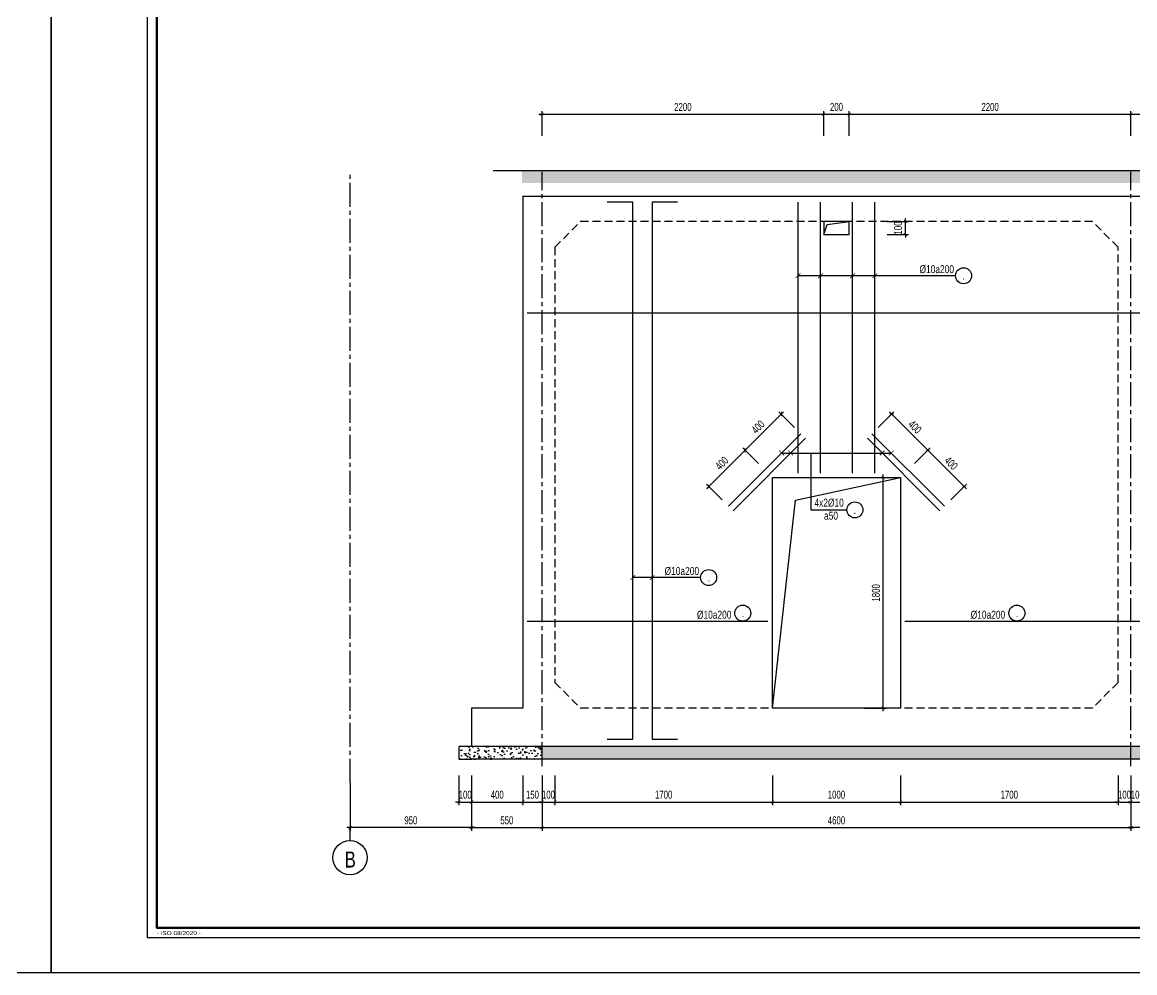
# Model space of a CAD drawing. Header units: millimetres. Extents: x -743195 to -406795, y -426565 to -367165.
# Drawn here: x -575901 to -541139, y -426565 to -396865 of the extents above; entities that cross this region are included whole.
import ezdxf
from ezdxf.enums import TextEntityAlignment as Align

# ---------------------------------------------------------------- set-up
doc = ezdxf.new("R2010")
doc.units = ezdxf.units.MM
doc.header["$LTSCALE"] = 1000
doc.header["$MEASUREMENT"] = 0
doc.linetypes.add('CENTER2', pattern=[1.125, 0.75, -0.125, 0.125, -0.125])
doc.linetypes.add('HIDDEN', pattern=[0.375, 0.25, -0.125])
for name, color, linetype in [('004HIDDEN', 252, 'HIDDEN'), ('8', 8, 'Continuous'), ('CDC -TEXT KHUNG', 7, 'Continuous'), ('CDC-KHUNGTEN', 7, 'Continuous'), ('CDC.01.AXIS', 160, 'CENTER2'), ('CDC.02.DIM', 1, 'Continuous'), ('CDC.03.BORDER', 3, 'Continuous'), ('CDC.05.STEEL', 4, 'Continuous'), ('CDC.06.TEXT', 2, 'Continuous'), ('CDC.10.HATCH', 251, 'Continuous'), ('CDC.14.STEELNUM', 3, 'Continuous'), ('KCS_CHI', 1, 'Continuous')]:
    doc.layers.add(name, color=color, linetype=linetype)
doc.styles.add('ARIAL', font='arial.ttf', dxfattribs={"width": 0.7})
doc.styles.add('KCS_SMTEXT', font='arial.ttf', dxfattribs={"width": 0.7})
doc.styles.add('KT CDC', font='arial.ttf', dxfattribs={"width": 0.85, "height": 200})
doc.dimstyles.new('1.25', dxfattribs={"dimscale": 100, "dimtxt": 2.5, "dimasz": 1, "dimexe": 1, "dimexo": 0, "dimgap": 1, "dimtad": 1, "dimdec": 0, "dimlfac": 0.25, "dimdsep": 46, "dimtxsty": 'ARIAL', "dimblk": 'ARCHTICK', "dimcen": 1, "dimdle": 1, "dimclrd": 1, "dimclre": 1, "dimclrt": 2, "dimadec": 0, "dimazin": 0, "dimtfac": 0.00072, "dimtdec": 0, "dimtix": 1, "dimtmove": 2, "dimatfit": 3, "dimldrblk": 'ARCHTICK', "dimfxl": 1, "dimtolj": 1, "dimarcsym": 0})

# ---------------------------------------------------------------- blocks, each defined once
blk = doc.blocks.new('_ArchTick')
at = {"color": 0, "linetype": 'ByBlock', "const_width": 0.15}
blk.add_lwpolyline([(-0.5, -0.5), (0.5, 0.5)], dxfattribs=at)
blk = doc.blocks.new('*D167')
at = {"layer": 'CDC.02.DIM', "color": 1, "lineweight": -2, "transparency": 16777216}
for p, q in [((-562259, -420402), (-562259, -421331)), ((-561859, -420402), (-561859, -421331)), ((-562259, -421231), (-562359, -421231)), ((-562259, -421231), (-561859, -421231)), ((-561859, -421231), (-561759, -421231))]:
    blk.add_line(p, q, dxfattribs=at)
at = {"layer": 'Defpoints', "color": 0, "transparency": 16777216}
for p in [(-562259, -420402), (-561859, -420402), (-561859, -421231)]:
    blk.add_point(p, dxfattribs=at)
at = {"layer": 'CDC.02.DIM', "color": 1, "lineweight": -2, "transparency": 16777216, "xscale": 100, "yscale": 100, "zscale": 100}
blk.add_blockref('_ArchTick', (-562259, -421231), dxfattribs=at)
at = {"layer": 'CDC.02.DIM', "color": 1, "lineweight": -2, "transparency": 16777216, "xscale": 100, "yscale": 100, "zscale": 100, "rotation": 180}
blk.add_blockref('_ArchTick', (-561859, -421231), dxfattribs=at)
at = {"layer": 'CDC.02.DIM', "color": 2, "transparency": 16777216, "insert": (-562059, -421003), "char_height": 250, "attachment_point": 5, "style": 'ARIAL'}
blk.add_mtext('\\A1;100', dxfattribs=at)
blk = doc.blocks.new('*D168')
at = {"layer": 'CDC.02.DIM', "color": 1, "lineweight": -2, "transparency": 16777216}
for p, q in [((-561859, -420402), (-561859, -421331)), ((-560259, -420402), (-560259, -421331)), ((-561959, -421231), (-560159, -421231))]:
    blk.add_line(p, q, dxfattribs=at)
at = {"layer": 'Defpoints', "color": 0, "transparency": 16777216}
for p in [(-561859, -420402), (-560259, -420402), (-560259, -421231)]:
    blk.add_point(p, dxfattribs=at)
at = {"layer": 'CDC.02.DIM', "color": 1, "lineweight": -2, "transparency": 16777216, "xscale": 100, "yscale": 100, "zscale": 100, "rotation": 180}
blk.add_blockref('_ArchTick', (-561859, -421231), dxfattribs=at)
at = {"layer": 'CDC.02.DIM', "color": 1, "lineweight": -2, "transparency": 16777216, "xscale": 100, "yscale": 100, "zscale": 100}
blk.add_blockref('_ArchTick', (-560259, -421231), dxfattribs=at)
at = {"layer": 'CDC.02.DIM', "color": 2, "transparency": 16777216, "insert": (-561059, -421003), "char_height": 250, "attachment_point": 5, "style": 'ARIAL'}
blk.add_mtext('\\A1;400', dxfattribs=at)
blk = doc.blocks.new('*D169')
at = {"layer": 'CDC.02.DIM', "color": 1, "lineweight": -2, "transparency": 16777216}
for p, q in [((-560259, -420402), (-560259, -421331)), ((-559659, -420402), (-559659, -421331)), ((-560359, -421231), (-559559, -421231))]:
    blk.add_line(p, q, dxfattribs=at)
at = {"layer": 'Defpoints', "color": 0, "transparency": 16777216}
for p in [(-560259, -420402), (-559659, -420402), (-559659, -421231)]:
    blk.add_point(p, dxfattribs=at)
at = {"layer": 'CDC.02.DIM', "color": 1, "lineweight": -2, "transparency": 16777216, "xscale": 100, "yscale": 100, "zscale": 100, "rotation": 180}
blk.add_blockref('_ArchTick', (-560259, -421231), dxfattribs=at)
at = {"layer": 'CDC.02.DIM', "color": 1, "lineweight": -2, "transparency": 16777216, "xscale": 100, "yscale": 100, "zscale": 100}
blk.add_blockref('_ArchTick', (-559659, -421231), dxfattribs=at)
at = {"layer": 'CDC.02.DIM', "color": 2, "transparency": 16777216, "insert": (-559959, -421003), "char_height": 250, "attachment_point": 5, "style": 'ARIAL'}
blk.add_mtext('\\A1;150', dxfattribs=at)
blk = doc.blocks.new('*D170')
at = {"layer": 'CDC.02.DIM', "color": 1, "lineweight": -2, "transparency": 16777216}
for p, q in [((-559659, -420402), (-559659, -422131)), ((-541259, -420402), (-541259, -422131)), ((-559759, -422031), (-541159, -422031))]:
    blk.add_line(p, q, dxfattribs=at)
at = {"layer": 'Defpoints', "color": 0, "transparency": 16777216}
for p in [(-559659, -420402), (-541259, -420402), (-541259, -422031)]:
    blk.add_point(p, dxfattribs=at)
at = {"layer": 'CDC.02.DIM', "color": 1, "lineweight": -2, "transparency": 16777216, "xscale": 100, "yscale": 100, "zscale": 100, "rotation": 180}
blk.add_blockref('_ArchTick', (-559659, -422031), dxfattribs=at)
at = {"layer": 'CDC.02.DIM', "color": 1, "lineweight": -2, "transparency": 16777216, "xscale": 100, "yscale": 100, "zscale": 100}
blk.add_blockref('_ArchTick', (-541259, -422031), dxfattribs=at)
at = {"layer": 'CDC.02.DIM', "color": 2, "transparency": 16777216, "insert": (-550459, -421804), "char_height": 250, "attachment_point": 5, "style": 'ARIAL'}
blk.add_mtext('\\A1;4600', dxfattribs=at)
blk = doc.blocks.new('*D172')
at = {"layer": 'CDC.02.DIM', "color": 1, "lineweight": -2, "transparency": 16777216}
for p, q in [((-561859, -420402), (-561859, -422131)), ((-559659, -420402), (-559659, -422131)), ((-561959, -422031), (-559559, -422031))]:
    blk.add_line(p, q, dxfattribs=at)
at = {"layer": 'Defpoints', "color": 0, "transparency": 16777216}
for p in [(-561859, -420402), (-559659, -420402), (-559659, -422031)]:
    blk.add_point(p, dxfattribs=at)
at = {"layer": 'CDC.02.DIM', "color": 1, "lineweight": -2, "transparency": 16777216, "xscale": 100, "yscale": 100, "zscale": 100, "rotation": 180}
blk.add_blockref('_ArchTick', (-561859, -422031), dxfattribs=at)
at = {"layer": 'CDC.02.DIM', "color": 1, "lineweight": -2, "transparency": 16777216, "xscale": 100, "yscale": 100, "zscale": 100}
blk.add_blockref('_ArchTick', (-559659, -422031), dxfattribs=at)
at = {"layer": 'CDC.02.DIM', "color": 2, "transparency": 16777216, "insert": (-560759, -421804), "char_height": 250, "attachment_point": 5, "style": 'ARIAL'}
blk.add_mtext('\\A1;550', dxfattribs=at)
blk = doc.blocks.new('*D182')
at = {"layer": 'CDC.02.DIM', "color": 1, "lineweight": -2, "transparency": 16777216}
for p, q in [((-559659, -420402), (-559659, -421331)), ((-559259, -420402), (-559259, -421331)), ((-559659, -421231), (-559759, -421231)), ((-559659, -421231), (-559259, -421231)), ((-559259, -421231), (-559159, -421231))]:
    blk.add_line(p, q, dxfattribs=at)
at = {"layer": 'Defpoints', "color": 0, "transparency": 16777216}
for p in [(-559659, -420402), (-559259, -420402), (-559259, -421231)]:
    blk.add_point(p, dxfattribs=at)
at = {"layer": 'CDC.02.DIM', "color": 1, "lineweight": -2, "transparency": 16777216, "xscale": 100, "yscale": 100, "zscale": 100}
blk.add_blockref('_ArchTick', (-559659, -421231), dxfattribs=at)
at = {"layer": 'CDC.02.DIM', "color": 1, "lineweight": -2, "transparency": 16777216, "xscale": 100, "yscale": 100, "zscale": 100, "rotation": 180}
blk.add_blockref('_ArchTick', (-559259, -421231), dxfattribs=at)
at = {"layer": 'CDC.02.DIM', "color": 2, "transparency": 16777216, "insert": (-559459, -421003), "char_height": 250, "attachment_point": 5, "style": 'ARIAL'}
blk.add_mtext('\\A1;100', dxfattribs=at)
blk = doc.blocks.new('*D183')
at = {"layer": 'CDC.02.DIM', "color": 1, "lineweight": -2, "transparency": 16777216}
for p, q in [((-559259, -420402), (-559259, -421331)), ((-552459, -420402), (-552459, -421331)), ((-559359, -421231), (-552359, -421231))]:
    blk.add_line(p, q, dxfattribs=at)
at = {"layer": 'Defpoints', "color": 0, "transparency": 16777216}
for p in [(-559259, -420402), (-552459, -420402), (-552459, -421231)]:
    blk.add_point(p, dxfattribs=at)
at = {"layer": 'CDC.02.DIM', "color": 1, "lineweight": -2, "transparency": 16777216, "xscale": 100, "yscale": 100, "zscale": 100, "rotation": 180}
blk.add_blockref('_ArchTick', (-559259, -421231), dxfattribs=at)
at = {"layer": 'CDC.02.DIM', "color": 1, "lineweight": -2, "transparency": 16777216, "xscale": 100, "yscale": 100, "zscale": 100}
blk.add_blockref('_ArchTick', (-552459, -421231), dxfattribs=at)
at = {"layer": 'CDC.02.DIM', "color": 2, "transparency": 16777216, "insert": (-555859, -421003), "char_height": 250, "attachment_point": 5, "style": 'ARIAL'}
blk.add_mtext('\\A1;1700', dxfattribs=at)
blk = doc.blocks.new('*D184')
at = {"layer": 'CDC.02.DIM', "color": 1, "lineweight": -2, "transparency": 16777216}
for p, q in [((-541659, -420402), (-541659, -421331)), ((-541259, -420402), (-541259, -421331)), ((-541659, -421231), (-541759, -421231)), ((-541659, -421231), (-541259, -421231)), ((-541259, -421231), (-541159, -421231))]:
    blk.add_line(p, q, dxfattribs=at)
at = {"layer": 'Defpoints', "color": 0, "transparency": 16777216}
for p in [(-541659, -420402), (-541259, -420402), (-541259, -421231)]:
    blk.add_point(p, dxfattribs=at)
at = {"layer": 'CDC.02.DIM', "color": 1, "lineweight": -2, "transparency": 16777216, "xscale": 100, "yscale": 100, "zscale": 100}
blk.add_blockref('_ArchTick', (-541659, -421231), dxfattribs=at)
at = {"layer": 'CDC.02.DIM', "color": 1, "lineweight": -2, "transparency": 16777216, "xscale": 100, "yscale": 100, "zscale": 100, "rotation": 180}
blk.add_blockref('_ArchTick', (-541259, -421231), dxfattribs=at)
at = {"layer": 'CDC.02.DIM', "color": 2, "transparency": 16777216, "insert": (-541459, -421003), "char_height": 250, "attachment_point": 5, "style": 'ARIAL'}
blk.add_mtext('\\A1;100', dxfattribs=at)
blk = doc.blocks.new('*D185')
at = {"layer": 'CDC.02.DIM', "color": 1, "lineweight": -2, "transparency": 16777216}
for p, q in [((-541259, -420402), (-541259, -421331)), ((-540859, -420402), (-540859, -421331)), ((-541259, -421231), (-541359, -421231)), ((-541259, -421231), (-540859, -421231)), ((-540859, -421231), (-540759, -421231))]:
    blk.add_line(p, q, dxfattribs=at)
at = {"layer": 'Defpoints', "color": 0, "transparency": 16777216}
for p in [(-541259, -420402), (-540859, -420402), (-540859, -421231)]:
    blk.add_point(p, dxfattribs=at)
at = {"layer": 'CDC.02.DIM', "color": 1, "lineweight": -2, "transparency": 16777216, "xscale": 100, "yscale": 100, "zscale": 100}
blk.add_blockref('_ArchTick', (-541259, -421231), dxfattribs=at)
at = {"layer": 'CDC.02.DIM', "color": 1, "lineweight": -2, "transparency": 16777216, "xscale": 100, "yscale": 100, "zscale": 100, "rotation": 180}
blk.add_blockref('_ArchTick', (-540859, -421231), dxfattribs=at)
at = {"layer": 'CDC.02.DIM', "color": 2, "transparency": 16777216, "insert": (-541059, -421003), "char_height": 250, "attachment_point": 5, "style": 'ARIAL'}
blk.add_mtext('\\A1;100', dxfattribs=at)
blk = doc.blocks.new('*D190')
at = {"layer": 'CDC.02.DIM', "color": 1, "lineweight": -2, "transparency": 16777216}
for p, q in [((-553386, -410310), (-552113, -409037)), ((-551766, -409525), (-552255, -409037)), ((-552898, -410657), (-553386, -410168))]:
    blk.add_line(p, q, dxfattribs=at)
at = {"layer": 'Defpoints', "color": 0, "transparency": 16777216}
for p in [(-552184, -409108), (-551766, -409525), (-552898, -410657)]:
    blk.add_point(p, dxfattribs=at)
at = {"layer": 'CDC.02.DIM', "color": 1, "lineweight": -2, "transparency": 16777216, "xscale": 100, "yscale": 100, "zscale": 100}
for p, rotation in [((-552184, -409108), 45.00000000000148), ((-553315, -410239), 225.0000000000015)]:
    blk.add_blockref('_ArchTick', p, dxfattribs=dict(at, rotation=rotation))
at = {"layer": 'CDC.02.DIM', "color": 2, "transparency": 16777216, "insert": (-552910, -409512), "char_height": 250, "attachment_point": 5, "rotation": 45, "style": 'ARIAL'}
blk.add_mtext('\\A1;400', dxfattribs=at)
blk = doc.blocks.new('*D191')
at = {"layer": 'CDC.02.DIM', "color": 1, "lineweight": -2, "transparency": 16777216}
for p, q in [((-554517, -411441), (-553244, -410168)), ((-552898, -410657), (-553386, -410168)), ((-554029, -411788), (-554517, -411300))]:
    blk.add_line(p, q, dxfattribs=at)
at = {"layer": 'Defpoints', "color": 0, "transparency": 16777216}
for p in [(-553315, -410239), (-552898, -410657), (-554029, -411788)]:
    blk.add_point(p, dxfattribs=at)
at = {"layer": 'CDC.02.DIM', "color": 1, "lineweight": -2, "transparency": 16777216, "xscale": 100, "yscale": 100, "zscale": 100}
for p, rotation in [((-553315, -410239), 44.99999999999853), ((-554447, -411370), 224.9999999999985)]:
    blk.add_blockref('_ArchTick', p, dxfattribs=dict(at, rotation=rotation))
at = {"layer": 'CDC.02.DIM', "color": 2, "transparency": 16777216, "insert": (-554042, -410644), "char_height": 250, "attachment_point": 5, "rotation": 45, "style": 'ARIAL'}
blk.add_mtext('\\A1;400', dxfattribs=at)
blk = doc.blocks.new('*D192')
at = {"layer": 'CDC.02.DIM', "color": 1, "lineweight": -2, "transparency": 16777216}
for p, q in [((-549151, -409525), (-548663, -409037)), ((-547532, -410310), (-548804, -409037)), ((-548020, -410657), (-547532, -410168))]:
    blk.add_line(p, q, dxfattribs=at)
at = {"layer": 'Defpoints', "color": 0, "transparency": 16777216}
for p in [(-548734, -409108), (-549151, -409525), (-548020, -410657)]:
    blk.add_point(p, dxfattribs=at)
at = {"layer": 'CDC.02.DIM', "color": 1, "lineweight": -2, "transparency": 16777216, "xscale": 100, "yscale": 100, "zscale": 100}
for p, rotation in [((-548734, -409108), 134.9999999999985), ((-547602, -410239), 314.9999999999985)]:
    blk.add_blockref('_ArchTick', p, dxfattribs=dict(at, rotation=rotation))
at = {"layer": 'CDC.02.DIM', "color": 2, "transparency": 16777216, "insert": (-548007, -409512), "char_height": 250, "attachment_point": 5, "rotation": 315, "style": 'ARIAL'}
blk.add_mtext('\\A1;400', dxfattribs=at)
blk = doc.blocks.new('*D193')
at = {"layer": 'CDC.02.DIM', "color": 1, "lineweight": -2, "transparency": 16777216}
for p, q in [((-548020, -410657), (-547532, -410168)), ((-546400, -411441), (-547673, -410168)), ((-546889, -411788), (-546400, -411300))]:
    blk.add_line(p, q, dxfattribs=at)
at = {"layer": 'Defpoints', "color": 0, "transparency": 16777216}
for p in [(-547602, -410239), (-548020, -410657), (-546889, -411788)]:
    blk.add_point(p, dxfattribs=at)
at = {"layer": 'CDC.02.DIM', "color": 1, "lineweight": -2, "transparency": 16777216, "xscale": 100, "yscale": 100, "zscale": 100}
for p, rotation in [((-547602, -410239), 135.0000000000015), ((-546471, -411370), 315.0000000000015)]:
    blk.add_blockref('_ArchTick', p, dxfattribs=dict(at, rotation=rotation))
at = {"layer": 'CDC.02.DIM', "color": 2, "transparency": 16777216, "insert": (-546876, -410644), "char_height": 250, "attachment_point": 5, "rotation": 315, "style": 'ARIAL'}
blk.add_mtext('\\A1;400', dxfattribs=at)
blk = doc.blocks.new('*D194')
at = {"layer": 'CDC.02.DIM', "color": 1, "lineweight": -2, "transparency": 16777216}
for p, q in [((-549583, -411095), (-548898, -411095)), ((-548998, -418395), (-548998, -410995)), ((-549583, -418295), (-548898, -418295))]:
    blk.add_line(p, q, dxfattribs=at)
at = {"layer": 'Defpoints', "color": 0, "transparency": 16777216}
for p in [(-549583, -411095), (-548998, -411095), (-549583, -418295)]:
    blk.add_point(p, dxfattribs=at)
at = {"layer": 'CDC.02.DIM', "color": 1, "lineweight": -2, "transparency": 16777216, "xscale": 100, "yscale": 100, "zscale": 100}
for p, rotation in [((-548998, -411095), 90), ((-548998, -418295), 270)]:
    blk.add_blockref('_ArchTick', p, dxfattribs=dict(at, rotation=rotation))
at = {"layer": 'CDC.02.DIM', "color": 2, "transparency": 16777216, "insert": (-549226, -414695), "char_height": 250, "attachment_point": 5, "rotation": 90, "style": 'ARIAL'}
blk.add_mtext('\\A1;1800', dxfattribs=at)
blk = doc.blocks.new('*D195')
at = {"layer": 'CDC.02.DIM', "color": 1, "lineweight": -2, "transparency": 16777216}
for p, q in [((-548877, -403095), (-548207, -403095)), ((-548307, -403095), (-548307, -402995)), ((-548307, -403495), (-548307, -403095)), ((-548877, -403495), (-548207, -403495)), ((-548307, -403495), (-548307, -403595))]:
    blk.add_line(p, q, dxfattribs=at)
at = {"layer": 'Defpoints', "color": 0, "transparency": 16777216}
for p in [(-548877, -403095), (-548307, -403095), (-548877, -403495)]:
    blk.add_point(p, dxfattribs=at)
at = {"layer": 'CDC.02.DIM', "color": 1, "lineweight": -2, "transparency": 16777216, "xscale": 100, "yscale": 100, "zscale": 100}
for p, rotation in [((-548307, -403095), 270), ((-548307, -403495), 90)]:
    blk.add_blockref('_ArchTick', p, dxfattribs=dict(at, rotation=rotation))
at = {"layer": 'CDC.02.DIM', "color": 2, "transparency": 16777216, "insert": (-548535, -403295), "char_height": 250, "attachment_point": 5, "rotation": 90, "style": 'ARIAL'}
blk.add_mtext('\\A1;100', dxfattribs=at)
blk = doc.blocks.new('*D205')
at = {"layer": 'CDC.02.DIM', "color": 1, "lineweight": -2, "transparency": 16777216}
for p, q in [((-559759, -399741), (-550759, -399741)), ((-559659, -400410), (-559659, -399641)), ((-550859, -400410), (-550859, -399641))]:
    blk.add_line(p, q, dxfattribs=at)
at = {"layer": 'Defpoints', "color": 0, "transparency": 16777216}
for p in [(-550859, -399741), (-559659, -400410), (-550859, -400410)]:
    blk.add_point(p, dxfattribs=at)
at = {"layer": 'CDC.02.DIM', "color": 1, "lineweight": -2, "transparency": 16777216, "xscale": 100, "yscale": 100, "zscale": 100, "rotation": 180}
blk.add_blockref('_ArchTick', (-559659, -399741), dxfattribs=at)
at = {"layer": 'CDC.02.DIM', "color": 1, "lineweight": -2, "transparency": 16777216, "xscale": 100, "yscale": 100, "zscale": 100}
blk.add_blockref('_ArchTick', (-550859, -399741), dxfattribs=at)
at = {"layer": 'CDC.02.DIM', "color": 2, "transparency": 16777216, "insert": (-555259, -399513), "char_height": 250, "attachment_point": 5, "style": 'ARIAL'}
blk.add_mtext('\\A1;2200', dxfattribs=at)
blk = doc.blocks.new('*D206')
at = {"layer": 'CDC.02.DIM', "color": 1, "lineweight": -2, "transparency": 16777216}
for p, q in [((-550959, -399741), (-549959, -399741)), ((-550859, -400410), (-550859, -399641)), ((-550059, -400410), (-550059, -399641))]:
    blk.add_line(p, q, dxfattribs=at)
at = {"layer": 'Defpoints', "color": 0, "transparency": 16777216}
for p in [(-550059, -399741), (-550859, -400410), (-550059, -400410)]:
    blk.add_point(p, dxfattribs=at)
at = {"layer": 'CDC.02.DIM', "color": 1, "lineweight": -2, "transparency": 16777216, "xscale": 100, "yscale": 100, "zscale": 100, "rotation": 180}
blk.add_blockref('_ArchTick', (-550859, -399741), dxfattribs=at)
at = {"layer": 'CDC.02.DIM', "color": 1, "lineweight": -2, "transparency": 16777216, "xscale": 100, "yscale": 100, "zscale": 100}
blk.add_blockref('_ArchTick', (-550059, -399741), dxfattribs=at)
at = {"layer": 'CDC.02.DIM', "color": 2, "transparency": 16777216, "insert": (-550459, -399513), "char_height": 250, "attachment_point": 5, "style": 'ARIAL'}
blk.add_mtext('\\A1;200', dxfattribs=at)
blk = doc.blocks.new('*D207')
at = {"layer": 'CDC.02.DIM', "color": 1, "lineweight": -2, "transparency": 16777216}
for p, q in [((-550159, -399741), (-541159, -399741)), ((-550059, -400410), (-550059, -399641)), ((-541259, -400410), (-541259, -399641))]:
    blk.add_line(p, q, dxfattribs=at)
at = {"layer": 'Defpoints', "color": 0, "transparency": 16777216}
for p in [(-541259, -399741), (-550059, -400410), (-541259, -400410)]:
    blk.add_point(p, dxfattribs=at)
at = {"layer": 'CDC.02.DIM', "color": 1, "lineweight": -2, "transparency": 16777216, "xscale": 100, "yscale": 100, "zscale": 100, "rotation": 180}
blk.add_blockref('_ArchTick', (-550059, -399741), dxfattribs=at)
at = {"layer": 'CDC.02.DIM', "color": 1, "lineweight": -2, "transparency": 16777216, "xscale": 100, "yscale": 100, "zscale": 100}
blk.add_blockref('_ArchTick', (-541259, -399741), dxfattribs=at)
at = {"layer": 'CDC.02.DIM', "color": 2, "transparency": 16777216, "insert": (-545659, -399513), "char_height": 250, "attachment_point": 5, "style": 'ARIAL'}
blk.add_mtext('\\A1;2200', dxfattribs=at)
blk = doc.blocks.new('*D208')
at = {"layer": 'CDC.02.DIM', "color": 1, "lineweight": -2, "transparency": 16777216}
for p, q in [((-541359, -399741), (-532559, -399741)), ((-541259, -400410), (-541259, -399641)), ((-532659, -400410), (-532659, -399641))]:
    blk.add_line(p, q, dxfattribs=at)
at = {"layer": 'Defpoints', "color": 0, "transparency": 16777216}
for p in [(-532659, -399741), (-541259, -400410), (-532659, -400410)]:
    blk.add_point(p, dxfattribs=at)
at = {"layer": 'CDC.02.DIM', "color": 1, "lineweight": -2, "transparency": 16777216, "xscale": 100, "yscale": 100, "zscale": 100, "rotation": 180}
blk.add_blockref('_ArchTick', (-541259, -399741), dxfattribs=at)
at = {"layer": 'CDC.02.DIM', "color": 1, "lineweight": -2, "transparency": 16777216, "xscale": 100, "yscale": 100, "zscale": 100}
blk.add_blockref('_ArchTick', (-532659, -399741), dxfattribs=at)
at = {"layer": 'CDC.02.DIM', "color": 2, "transparency": 16777216, "insert": (-536959, -399513), "char_height": 250, "attachment_point": 5, "style": 'ARIAL'}
blk.add_mtext('\\A1;2150', dxfattribs=at)
blk = doc.blocks.new('*D319')
at = {"layer": 'CDC.02.DIM', "color": 1, "lineweight": -2, "transparency": 16777216}
for p, q in [((-552459, -420402), (-552459, -421331)), ((-548459, -420402), (-548459, -421331)), ((-552559, -421231), (-548359, -421231))]:
    blk.add_line(p, q, dxfattribs=at)
at = {"layer": 'Defpoints', "color": 0, "transparency": 16777216}
for p in [(-552459, -420402), (-548459, -420402), (-548459, -421231)]:
    blk.add_point(p, dxfattribs=at)
at = {"layer": 'CDC.02.DIM', "color": 1, "lineweight": -2, "transparency": 16777216, "xscale": 100, "yscale": 100, "zscale": 100, "rotation": 180}
blk.add_blockref('_ArchTick', (-552459, -421231), dxfattribs=at)
at = {"layer": 'CDC.02.DIM', "color": 1, "lineweight": -2, "transparency": 16777216, "xscale": 100, "yscale": 100, "zscale": 100}
blk.add_blockref('_ArchTick', (-548459, -421231), dxfattribs=at)
at = {"layer": 'CDC.02.DIM', "color": 2, "transparency": 16777216, "insert": (-550459, -421003), "char_height": 250, "attachment_point": 5, "style": 'ARIAL'}
blk.add_mtext('\\A1;1000', dxfattribs=at)
blk = doc.blocks.new('*D320')
at = {"layer": 'CDC.02.DIM', "color": 1, "lineweight": -2, "transparency": 16777216}
for p, q in [((-548459, -420402), (-548459, -421331)), ((-541659, -420402), (-541659, -421331)), ((-548559, -421231), (-541559, -421231))]:
    blk.add_line(p, q, dxfattribs=at)
at = {"layer": 'Defpoints', "color": 0, "transparency": 16777216}
for p in [(-548459, -420402), (-541659, -420402), (-541659, -421231)]:
    blk.add_point(p, dxfattribs=at)
at = {"layer": 'CDC.02.DIM', "color": 1, "lineweight": -2, "transparency": 16777216, "xscale": 100, "yscale": 100, "zscale": 100, "rotation": 180}
blk.add_blockref('_ArchTick', (-548459, -421231), dxfattribs=at)
at = {"layer": 'CDC.02.DIM', "color": 1, "lineweight": -2, "transparency": 16777216, "xscale": 100, "yscale": 100, "zscale": 100}
blk.add_blockref('_ArchTick', (-541659, -421231), dxfattribs=at)
at = {"layer": 'CDC.02.DIM', "color": 2, "transparency": 16777216, "insert": (-545059, -421003), "char_height": 250, "attachment_point": 5, "style": 'ARIAL'}
blk.add_mtext('\\A1;1700', dxfattribs=at)
blk = doc.blocks.new('KHUNG DOC A1')
at = {"layer": 'CDC -TEXT KHUNG', "color": 6, "style": 'KT CDC', "width": 1.15}
blk.add_text('- ISO 08/2020 -', height=1.2569, dxfattribs=at).set_placement((-797.06, 0.77))
blk = doc.blocks.new('KHUNG A1')
at = {"layer": 'CDC-KHUNGTEN', "color": 8}
blk.add_lwpolyline([(10368.18, 709.17), (10447.22, 709.17), (10447.22, 1281.17), (9647.22, 1281.17), (9647.22, 709.17), (10368.18, 709.17)], dxfattribs=at)
at = {"layer": 'CDC-KHUNGTEN', "color": 255, "lineweight": 60}
blk.add_lwpolyline([(10366.22, 712.17), (10366.22, 1278.17), (9650.22, 1278.17), (9650.22, 712.17), (10366.22, 712.17)], close=True, dxfattribs=at)
at = {"layer": 'Defpoints', "color": 1, "ltscale": 0.2}
blk.add_lwpolyline([(9617.22, 698.17), (9617.22, 1292.17), (10458.22, 1292.17), (10458.22, 698.17), (9617.22, 698.17)], close=True, dxfattribs=at)
at = {"layer": 'CDC-KHUNGTEN'}
blk.add_blockref('KHUNG DOC A1', (10447.22, 709.17), dxfattribs=at)
blk = doc.blocks.new('*D474')
at = {"layer": 'CDC.02.DIM', "color": 1, "lineweight": -2, "transparency": 16777216}
for p, q in [((-561859, -420402), (-561859, -422131)), ((-565659, -420629), (-565659, -422131)), ((-561759, -422031), (-565759, -422031))]:
    blk.add_line(p, q, dxfattribs=at)
at = {"layer": 'Defpoints', "color": 0, "transparency": 16777216}
for p in [(-561859, -420402), (-565659, -420629), (-565659, -422031)]:
    blk.add_point(p, dxfattribs=at)
at = {"layer": 'CDC.02.DIM', "color": 1, "lineweight": -2, "transparency": 16777216, "xscale": 100, "yscale": 100, "zscale": 100, "rotation": 180}
blk.add_blockref('_ArchTick', (-565659, -422031), dxfattribs=at)
at = {"layer": 'CDC.02.DIM', "color": 1, "lineweight": -2, "transparency": 16777216, "xscale": 100, "yscale": 100, "zscale": 100}
blk.add_blockref('_ArchTick', (-561859, -422031), dxfattribs=at)
at = {"layer": 'CDC.02.DIM', "color": 2, "transparency": 16777216, "insert": (-563759, -421804), "char_height": 250, "attachment_point": 5, "style": 'ARIAL'}
blk.add_mtext('\\A1;950', dxfattribs=at)
blk = doc.blocks.new('*D476')
at = {"layer": 'CDC.02.DIM', "color": 1, "lineweight": -2, "transparency": 16777216}
for p, q in [((-541259, -420402), (-541259, -422131)), ((-536459, -420402), (-536459, -422131)), ((-536359, -422031), (-541359, -422031))]:
    blk.add_line(p, q, dxfattribs=at)
at = {"layer": 'Defpoints', "color": 0, "transparency": 16777216}
for p in [(-541259, -420402), (-536459, -420402), (-541259, -422031)]:
    blk.add_point(p, dxfattribs=at)
at = {"layer": 'CDC.02.DIM', "color": 1, "lineweight": -2, "transparency": 16777216, "xscale": 100, "yscale": 100, "zscale": 100, "rotation": 180}
blk.add_blockref('_ArchTick', (-541259, -422031), dxfattribs=at)
at = {"layer": 'CDC.02.DIM', "color": 1, "lineweight": -2, "transparency": 16777216, "xscale": 100, "yscale": 100, "zscale": 100}
blk.add_blockref('_ArchTick', (-536459, -422031), dxfattribs=at)
at = {"layer": 'CDC.02.DIM', "color": 2, "transparency": 16777216, "insert": (-538859, -421804), "char_height": 250, "attachment_point": 5, "style": 'ARIAL'}
blk.add_mtext('\\A1;1200', dxfattribs=at)

msp = doc.modelspace()

# ---------------------------------------------------------------- hatches: boundary and pattern name
at = {"layer": '8'}
h = msp.add_hatch(dxfattribs=at)
h.set_pattern_fill('AR-HBONE', color=256, scale=32, angle=49.95578)
h.set_pattern_definition([(94.95578, (-954704.53, -394871.94), (-138.579015, 116.46397), [384, -128]), (184.95578, (-954715.59, -394744.42), (-138.579015, 116.46397), [384, -128])])
h.paths.add_polyline_path([(-529911.7, -401888), (-529911.7, -401495.4), (-560287.3, -401495.4), (-560287.3, -401888)])
at = {"layer": 'CDC.10.HATCH'}
h = msp.add_hatch(dxfattribs=at)
h.set_pattern_fill('AR-CONC', color=256, scale=50, style=0)
h.set_pattern_definition([(50, (6611.66, 0), (358.63009, -31.37607), [37.5, -412.5]), (355, (6611.66, 0), (-69.37567, 376.09607), [30, -330]), (100.4514, (6641.54, -2.6), (289.25469, 344.71977), [31.8701, -350.57106]), (46.1842, (6611.66, 100), (533.62052, -82.7595), [56.25, -618.75]), (96.6356, (6656.13, 93.1), (467.33135, 487.05894), [47.80514, -525.8565]), (351.1842, (6611.66, 100), (467.33097, 487.0593), [45, -495]), (21, (6661.66, 75), (298.45353, -201.30945), [37.5, -412.5]), (326, (6661.66, 75), (121.65767, 362.57502), [30, -330]), (71.4514, (6686.53, 58.22), (420.11131, 161.26525), [31.8701, -350.57106]), (37.5, (6611.66, 0), (6.079928, 166.446927), [0, -326, 0, -335, 0, -331.25]), (7.5, (6611.66, 0), (131.53477, 197.205856), [0, -191, 0, -318.5, 0, -126.25]), (327.5, (6500.16, 0), (266.911218, -11.277436), [0, -125, 0, -390, 0, -517.5]), (317.5, (6450.16, 0), (291.593085, 50.05249), [0, -162.5, 0, -259, 0, -367.5])])
h.paths.add_polyline_path([(-559658.8, -419495.4), (-561858.8, -419495.4), (-562258.8, -419495.4), (-562258.8, -419895.4), (-561858.8, -419895.4), (-559658.8, -419895.4)])
h = msp.add_hatch(dxfattribs=at)
h.set_pattern_fill('AR-CONC', color=256, scale=50, style=0)
h.set_pattern_definition([(50, (-481461.27, -279128.45), (358.6301, -31.37607), [37.5, -412.5]), (355, (-481461.27, -279128.45), (-69.3757, 376.0961), [30, -330]), (100.4514, (-481431.4, -279131.06), (289.2547, 344.7198), [31.8701, -350.57106]), (46.1842, (-481461.27, -279028.45), (533.6205, -82.7595), [56.25, -618.75]), (96.6356, (-481416.8, -279035.35), (467.3314, 487.059), [47.8051, -525.8565]), (351.1842, (-481461.27, -279028.45), (467.331, 487.0593), [45, -495]), (21, (-481411.27, -279053.45), (298.4535, -201.30945), [37.5, -412.5]), (326, (-481411.27, -279053.45), (121.6577, 362.575), [30, -330]), (71.4514, (-481386.4, -279070.23), (420.1113, 161.26525), [31.8701, -350.57106]), (37.5, (-481461.27, -279128.45), (6.07993, 166.44693), [0, -326, 0, -335, 0, -331.25]), (7.5, (-481461.27, -279128.45), (131.53477, 197.20586), [0, -191, 0, -318.5, 0, -126.25]), (327.5, (-481572.77, -279128.45), (266.91122, -11.27744), [0, -125, 0, -390, 0, -517.5]), (317.5, (-481622.77, -279128.45), (291.5931, 50.0525), [0, -162.5, 0, -259, 0, -367.5])])
h.paths.add_polyline_path([(-546458.8, -419495.4), (-559658.8, -419495.4), (-559658.8, -419895.4), (-546458.8, -419895.4)])
h.paths.add_polyline_path([(-525258.8, -419495.4), (-546458.8, -419495.4), (-546458.8, -419895.4), (-525258.8, -419895.4)])
h.paths.add_polyline_path([(-514258.8, -419895.4), (-514258.8, -419495.4), (-525258.8, -419495.4), (-525258.8, -419895.4)])

# ---------------------------------------------------------------- linework, layer by layer
at = {"layer": '004HIDDEN'}
for p, q in [((-559258.8, -403895.4), (-558458.8, -403095.4)), ((-542458.8, -403095.4), (-558458.8, -403095.4)), ((-541658.8, -403895.4), (-542458.8, -403095.4)), ((-559258.8, -403895.4), (-559258.8, -417495.4)), ((-541658.8, -417495.4), (-541658.8, -403895.4)), ((-559258.8, -417495.4), (-558458.8, -418295.4)), ((-541658.8, -417495.4), (-542458.8, -418295.4)), ((-542458.8, -418295.4), (-558458.8, -418295.4))]:
    msp.add_line(p, q, dxfattribs=at)
at = {"layer": 'CDC.01.AXIS'}
for p, q in [((-565658.8, -420628.8), (-565658.8, -401537)), ((-559658.8, -420109.8), (-559658.8, -401537)), ((-541258.8, -420109.8), (-541258.8, -401537))]:
    msp.add_line(p, q, dxfattribs=at)
at = {"layer": 'CDC.02.DIM'}
for p, q in [((-513199.2, -419895.4), (-561858.8, -419895.4)), ((-565658.8, -422431.3), (-565658.8, -422031.3))]:
    msp.add_line(p, q, dxfattribs=at)
at = {"layer": 'CDC.02.DIM', "elevation": 0}
msp.add_lwpolyline([(-561858.8, -419495.4), (-562258.8, -419495.4), (-562258.8, -419895.4), (-561858.8, -419895.4)], dxfattribs=at)
at = {"layer": 'CDC.03.BORDER'}
msp.add_line((-561188.5, -401495.4), (-530971.4, -401495.4), dxfattribs=at)
at = {"layer": 'CDC.03.BORDER', "ltscale": 5}
for p, q in [((-560258.8, -402295.4), (-560258.8, -418295.4)), ((-560258.8, -402295.4), (-513199.2, -402295.4)), ((-560258.8, -418295.4), (-561858.8, -418295.4)), ((-561858.8, -418295.4), (-561858.8, -419495.4)), ((-513199.2, -419495.4), (-561858.8, -419495.4))]:
    msp.add_line(p, q, dxfattribs=at)
at = {"layer": 'CDC.03.BORDER', "elevation": 0}
for points in [[(-550858.8, -403495.4), (-550058.8, -403495.4), (-550058.8, -403095.4), (-550858.8, -403095.4)], [(-552458.8, -411095.4), (-548458.8, -411095.4), (-548458.8, -418295.4), (-552458.8, -418295.4)]]:
    msp.add_lwpolyline(points, close=True, dxfattribs=at)
at = {"layer": 'CDC.05.STEEL', "ltscale": 5}
for p, q in [((-551658.8, -410955.4), (-551658.8, -402486.1)), ((-550958.8, -410955.4), (-550958.8, -402486.1)), ((-549958.8, -410955.4), (-549958.8, -402486.1)), ((-549258.8, -410955.4), (-549258.8, -402486.1)), ((-560118.8, -405943.7), (-513199.2, -405943.7)), ((-551567.9, -409723.6), (-553830.6, -411986.4)), ((-549349.8, -409723.6), (-547087, -411986.4)), ((-551426.4, -409865.1), (-553689.2, -412127.8)), ((-549491.2, -409865.1), (-547228.4, -412127.8)), ((-560118.8, -415578.4), (-552598.8, -415578.4)), ((-548318.8, -415578.4), (-534398.8, -415578.4))]:
    msp.add_line(p, q, dxfattribs=at)
at = {"layer": 'CDC.05.STEEL', "ltscale": 5, "elevation": 0}
for points in [[(-557622.2, -419268.6), (-556822.2, -419268.6), (-556822.2, -402486.1), (-557622.2, -402486.1)], [(-555422.2, -402486.1), (-556222.2, -402486.1), (-556222.2, -419268.6), (-555422.2, -419268.6)]]:
    msp.add_lwpolyline(points, dxfattribs=at)
at = {"layer": 'CDC.14.STEELNUM', "color": 1}
for centre in [(-546487.1, -404785.2), (-549884.1, -412101.2), (-554452.6, -414216.5), (-553387, -415328.4), (-544822, -415328.4)]:
    msp.add_circle(centre, 250, dxfattribs=at)
at = {"layer": 'KCS_CHI'}
for p, q in [((-550858.8, -403495.4), (-550752.3, -403188)), ((-550752.3, -403188), (-550058.8, -403095.4)), ((-546737.1, -404785.2), (-551658.8, -404785.2)), ((-554702.6, -414216.5), (-556822.2, -414216.5))]:
    msp.add_line(p, q, dxfattribs=at)
at = {"layer": 'KCS_CHI', "color": 1}
msp.add_line((-552169.1, -410324.9), (-548748.5, -410324.9), dxfattribs=at)
at = {"layer": 'KCS_CHI', "color": 1, "elevation": 0}
msp.add_lwpolyline([(-550133.8, -412113), (-551244.8, -412113), (-551244.8, -410324.9)], dxfattribs=at)
at = {"layer": 'KCS_CHI', "elevation": 0}
msp.add_lwpolyline([(-552458.8, -418295.4), (-551744, -411793.9), (-548458.8, -411095.4)], dxfattribs=at)
at = {"layer": 'KCS_CHI'}
msp.add_circle((-565658.8, -422968.2), 536.9, dxfattribs=at)

# ---------------------------------------------------------------- block references
at = {"xscale": 100, "yscale": 100, "zscale": 100}
for p in [(-1620817.3, -496382.7), (-1536717.3, -496382.7)]:
    msp.add_blockref('KHUNG A1', p, dxfattribs=at)
at = {"layer": 'KCS_CHI', "yscale": 150, "zscale": 100}
for p, xscale, rotation in [((-551658.1, -404784.5), -150, 270), ((-550958.1, -404785.2), -150, 270), ((-549958.8, -404785.2), -150, 270), ((-549258.8, -404785.2), -150, 270), ((-552169.1, -410324.9), 150, 90), ((-551886.2, -410324.9), 150, 90), ((-549031.4, -410324.9), -150, 270), ((-548748.5, -410324.9), -150, 270), ((-556822.2, -414216.5), -150, 270), ((-556222.2, -414216.5), -150, 270)]:
    msp.add_blockref('_ArchTick', p, dxfattribs=dict(at, xscale=xscale, rotation=rotation))

# ---------------------------------------------------------------- texts
at = {"layer": 'CDC.06.TEXT', "style": 'KCS_SMTEXT', "width": 0.75}
for s, p in [('%%C10a200', (-547863.9, -404705.2)), ('4x2%%C10', (-551148.3, -412002)), ('a50', (-550847.7, -412408.7)), ('%%C10a200', (-555829.4, -414136.5)), ('%%C10a200', (-554817.9, -415504.2)), ('%%C10a200', (-546264.5, -415504.2))]:
    msp.add_text(s, height=250, dxfattribs=at).set_placement(p)
at = {"layer": 'CDC.06.TEXT', "color": 6, "style": 'KCS_SMTEXT', "width": 0.75}
msp.add_text('B', height=500, dxfattribs=at).set_placement((-565826.2, -423276.9))
at = {"layer": 'CDC.14.STEELNUM', "style": 'KCS_SMTEXT', "width": 0.6}
for p in [(-546481.3, -404785), (-549885.6, -412101.2), (-554446.8, -414216.2), (-553381.2, -415328.2), (-544816.2, -415328.2)]:
    msp.add_text('.', height=250, dxfattribs=at).set_placement(p, align=Align.MIDDLE_CENTER)

# ---------------------------------------------------------------- dimensions: what is measured, and where the dimension line sits
at = {"layer": 'CDC.02.DIM'}
for base, p1, p2, picture, middle in [((-550858.8, -399740.8), (-559658.8, -400409.9), (-550858.8, -400409.9), '*D205', (-555258.8, -399513.2)), ((-550058.8, -399740.8), (-550858.8, -400409.9), (-550058.8, -400409.9), '*D206', (-550458.8, -399513.2)), ((-541258.8, -399740.8), (-550058.8, -400409.9), (-541258.8, -400409.9), '*D207', (-545658.8, -399513.2)), ((-532658.8, -399740.8), (-541258.8, -400409.9), (-532658.8, -400409.9), '*D208', (-536958.8, -399513.2)), ((-565658.8, -422031.3), (-561858.8, -420402.1), (-565658.8, -420628.8), '*D474', (-563758.8, -421803.7)), ((-561858.8, -421231), (-562258.8, -420402.1), (-561858.8, -420402.1), '*D167', (-562058.8, -421003.3)), ((-560258.8, -421231), (-561858.8, -420402.1), (-560258.8, -420402.1), '*D168', (-561058.8, -421003.3)), ((-559658.8, -422031.3), (-561858.8, -420402.1), (-559658.8, -420402.1), '*D172', (-560758.8, -421803.7)), ((-559658.8, -421231), (-560258.8, -420402.1), (-559658.8, -420402.1), '*D169', (-559958.8, -421003.3)), ((-541258.8, -422031.3), (-559658.8, -420402.1), (-541258.8, -420402.1), '*D170', (-550458.8, -421803.7)), ((-559258.8, -421231), (-559658.8, -420402.1), (-559258.8, -420402.1), '*D182', (-559458.8, -421003.3)), ((-552458.8, -421231), (-559258.8, -420402.1), (-552458.8, -420402.1), '*D183', (-555858.8, -421003.3)), ((-548458.8, -421231), (-552458.8, -420402.1), (-548458.8, -420402.1), '*D319', (-550458.8, -421003.3)), ((-541658.8, -421231), (-548458.8, -420402.1), (-541658.8, -420402.1), '*D320', (-545058.8, -421003.3)), ((-541258.8, -421231), (-541658.8, -420402.1), (-541258.8, -420402.1), '*D184', (-541458.8, -421003.3)), ((-540858.8, -421231), (-541258.8, -420402.1), (-540858.8, -420402.1), '*D185', (-541058.8, -421003.3)), ((-541258.8, -422031.3), (-536458.8, -420402.1), (-541258.8, -420402.1), '*D476', (-538858.8, -421803.7))]:
    dim = msp.add_linear_dim(base=base, p1=p1, p2=p2, dimstyle='1.25', dxfattribs=at)
    dim.commit()
    dim.dimension.update_dxf_attribs({"geometry": picture, "text_midpoint": middle})
for base, p1, p2, picture, middle in [((-548307.2, -403095.4), (-548876.8, -403495.4), (-548876.8, -403095.4), '*D195', (-548534.8, -403295.4)), ((-548998.3, -411095.4), (-549582.6, -418295.4), (-549582.6, -411095.4), '*D194', (-549225.9, -414695.4))]:
    dim = msp.add_linear_dim(base=base, p1=p1, p2=p2, angle=90, dimstyle='1.25', dxfattribs=at)
    dim.commit()
    dim.dimension.update_dxf_attribs({"geometry": picture, "text_midpoint": middle})
for p1, p2, distance, picture, middle in [((-552897.5, -410656.7), (-551766.1, -409525.3), 590.7, '*D190', (-552910.5, -409512.4)), ((-548020.1, -410656.7), (-549151.5, -409525.3), -590.7, '*D192', (-548007.1, -409512.4)), ((-554028.9, -411788.1), (-552897.5, -410656.7), 590.7, '*D191', (-554041.9, -410643.7)), ((-546888.7, -411788.1), (-548020.1, -410656.7), -590.7, '*D193', (-546875.8, -410643.7))]:
    dim = msp.add_aligned_dim(p1=p1, p2=p2, distance=distance, dimstyle='1.25', dxfattribs=at)
    dim.commit()
    dim.dimension.update_dxf_attribs({"geometry": picture, "text_midpoint": middle})

doc.saveas('drawing.dxf')
